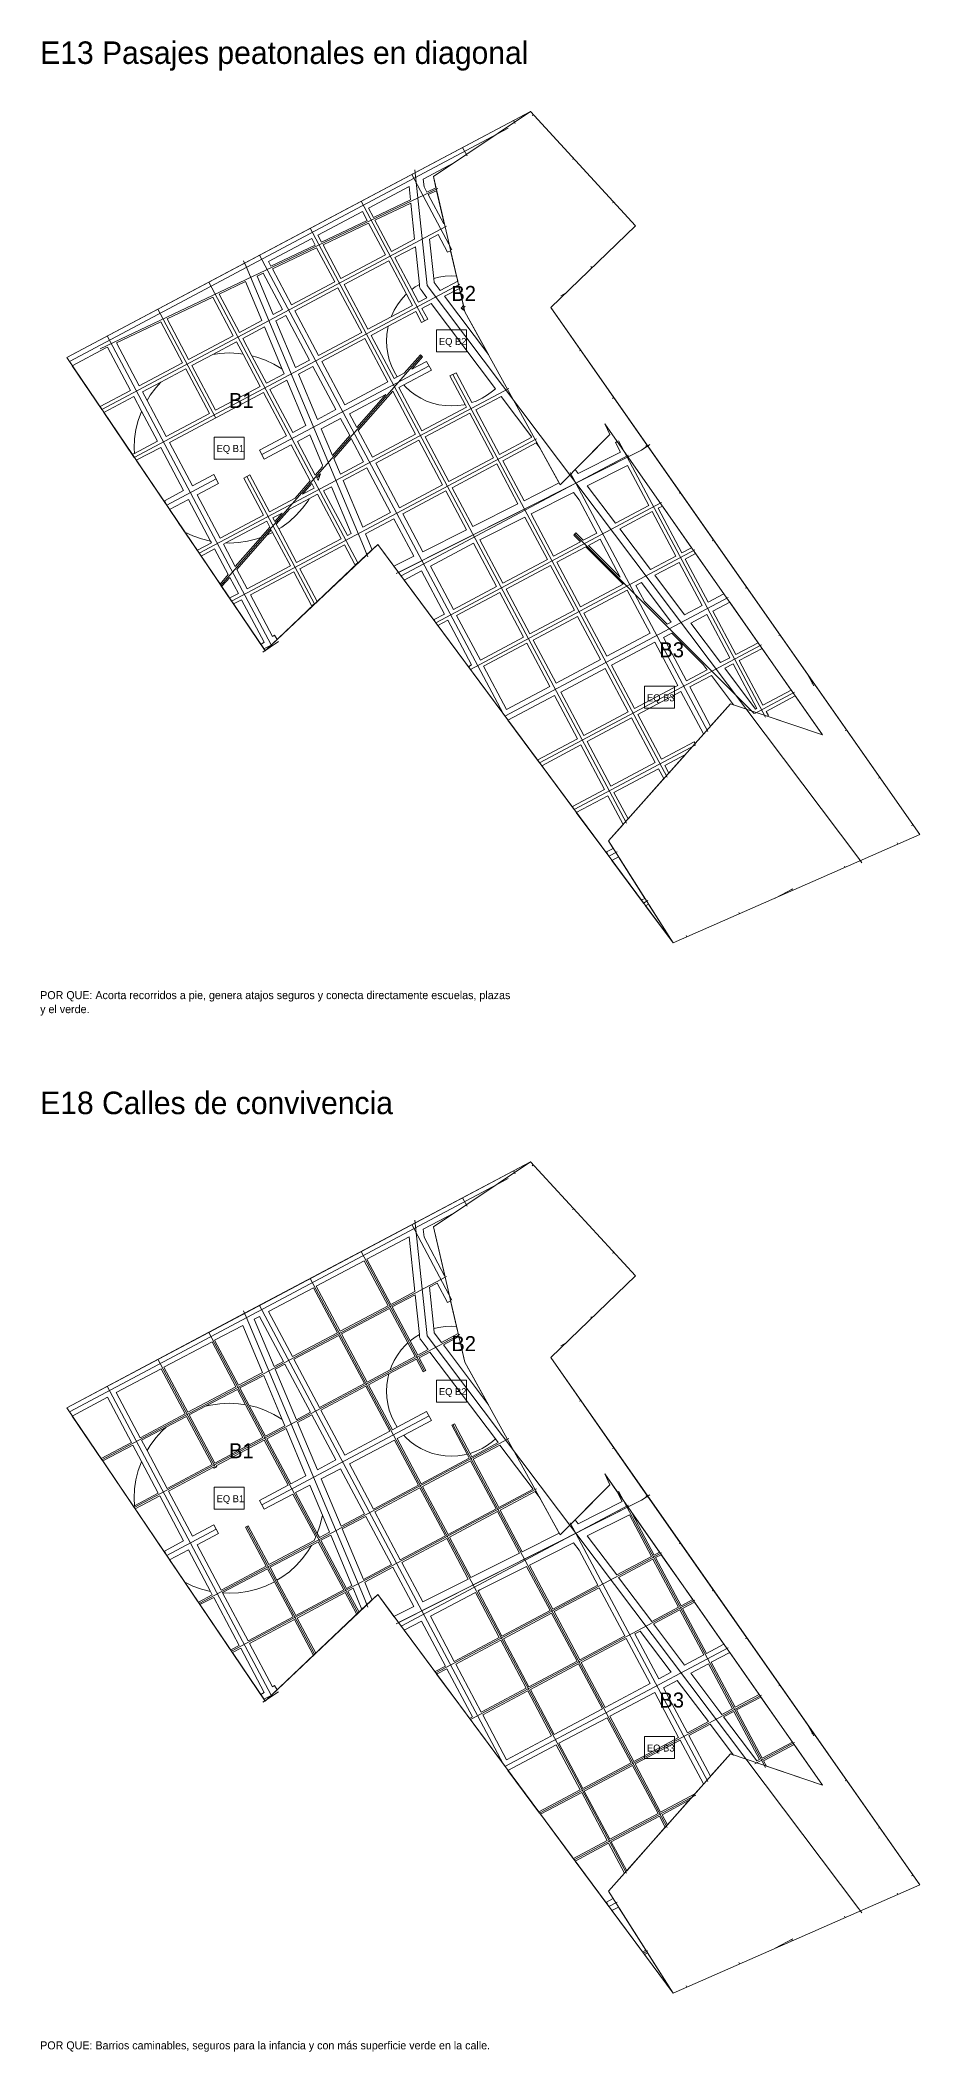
# Model space of a CAD drawing. Header units: metres. Extents: x 3873 to 16340, y -5213 to 3289.
# Drawn here: x 10580 to 12340, y -5185 to -1163 of the extents above; entities that cross this region are included whole.
import ezdxf

# ---------------------------------------------------------------- set-up
doc = ezdxf.new("R2010")
doc.units = ezdxf.units.M
for name, color, linetype, lineweight, plot in [('EQUIPAMIENTO', 5, 'Continuous', 0, False), ('LIMITE-INTERVENCION', 30, 'Continuous', 0, False), ('MANZANAS-PROPUESTAS', 33, 'Continuous', 0, False), ('SECTORES', 1, 'Continuous', 0, False), ('TEXTO', 7, 'Continuous', 0, False), ('VERDE-OBLIGATORIO', 3, 'Continuous', 0, False), ('VERDE-PROPUESTO', 82, 'Continuous', 0, False), ('VIA-BOULEVARD', 30, 'Continuous', 0, False), ('VIA-PEATONAL', 42, 'Continuous', 0, False), ('VIA-PRIMARIA', 1, 'Continuous', 0, False), ('VIA-SECUNDARIA', 8, 'Continuous', 0, False), ('VIA-TERCIARIA', 9, 'Continuous', 0, False)]:
    doc.layers.add(name, color=color, linetype=linetype, lineweight=lineweight, plot=plot)

msp = doc.modelspace()

# ---------------------------------------------------------------- linework, layer by layer
at = {"layer": 'EQUIPAMIENTO'}
for points in [[(11372.8, -1785.9), (11432.8, -1785.9), (11432.8, -1741.9), (11372.8, -1741.9), (11372.8, -1785.9)], [(10928, -2000), (10988, -2000), (10988, -1956), (10928, -1956), (10928, -2000)], [(11789.1, -2498.5), (11849.1, -2498.5), (11849.1, -2454.5), (11789.1, -2454.5), (11789.1, -2498.5)], [(11372.8, -3885.9), (11432.8, -3885.9), (11432.8, -3841.9), (11372.8, -3841.9), (11372.8, -3885.9)], [(10928, -4100), (10988, -4100), (10988, -4056), (10928, -4056), (10928, -4100)], [(11789.1, -4598.5), (11849.1, -4598.5), (11849.1, -4554.5), (11789.1, -4554.5), (11789.1, -4598.5)]]:
    msp.add_lwpolyline(points, close=True, dxfattribs=at)
at = {"layer": 'LIMITE-INTERVENCION'}
for points in [[(10633, -1797), (11561, -1305), (11771.2, -1533.6), (11601.5, -1696.8), (12340, -2751), (11846.2, -2967.6), (11255.3, -2170.6), (11030.2, -2383.5), (10633, -1797)], [(10633, -3897), (11561, -3405), (11771.2, -3633.6), (11601.5, -3796.8), (12340, -4851), (11846.2, -5067.6), (11255.3, -4270.6), (11030.2, -4483.5), (10633, -3897)]]:
    msp.add_lwpolyline(points, close=True, dxfattribs=at)
at = {"layer": 'MANZANAS-PROPUESTAS'}
for points in [[(11353.8, -1466.1), (11348.2, -1455.8), (11346.6, -1440.2), (11408.7, -1407.1), (11366.7, -1435.3), (11371.9, -1457.5), (11353.8, -1466.1)], [(11320.8, -1481.8), (11247.1, -1516.8), (11237.2, -1498.3), (11318, -1455.4), (11320.8, -1481.8)], [(11329.1, -1560.4), (11283.2, -1584.8), (11249.9, -1522.1), (11321.5, -1488.1), (11329.1, -1560.4)], [(11387.4, -1529.4), (11356.6, -1471.4), (11373.3, -1463.5), (11388.5, -1528.9), (11387.4, -1529.4)], [(11224.9, -1504.9), (11234.4, -1522.8), (11143.1, -1566.2), (11135.7, -1552.3), (11224.9, -1504.9)], [(11181.7, -1638.8), (11145.9, -1571.5), (11237.2, -1528.1), (11270.9, -1591.4), (11181.7, -1638.8)], [(11036.8, -1604.9), (11123.3, -1558.9), (11130.4, -1572.2), (11041.8, -1614.3), (11036.8, -1604.9)], [(11359.3, -1560.3), (11376.3, -1551.2), (11395.2, -1586.6), (11401.3, -1583.4), (11413.2, -1634.4), (11402.8, -1633.9), (11390.1, -1634.5), (11377.5, -1636.4), (11367.6, -1638.8), (11359.3, -1560.3)], [(11044.6, -1619.6), (11133.2, -1577.5), (11169.3, -1645.4), (11082.8, -1691.4), (11044.6, -1619.6)], [(11277.4, -1603.8), (11312.8, -1670.2), (11310.9, -1671.9), (11302.3, -1681.4), (11294.7, -1691.6), (11288.2, -1702.6), (11282.7, -1714.1), (11282.2, -1715.7), (11235.7, -1740.4), (11188.3, -1651.2), (11277.4, -1603.8)], [(11338.7, -1650.9), (11330.6, -1655.8), (11323.7, -1660.9), (11289.8, -1597.2), (11330.7, -1575.4), (11338.7, -1650.9)], [(10937.9, -1670.3), (10990.6, -1645.3), (11023.3, -1723), (10978.6, -1746.8), (10937.9, -1670.3)], [(11014.1, -1634.1), (11026.5, -1628.2), (11065.1, -1700.8), (11046.4, -1710.8), (11014.1, -1634.1)], [(10833.9, -1719.7), (10925.3, -1676.3), (10966.2, -1753.4), (10877.1, -1800.8), (10833.9, -1719.7)], [(11175.9, -1657.8), (11223.3, -1746.9), (11136.8, -1793), (11089.4, -1703.8), (11175.9, -1657.8)], [(10732.7, -1767.8), (10821.3, -1725.7), (10864.7, -1807.4), (10778.2, -1853.4), (10732.7, -1767.8)], [(11071.7, -1713.2), (11119.1, -1802.3), (11091.1, -1817.2), (11051.8, -1723.7), (11071.7, -1713.2)], [(10972.8, -1765.7), (10985.9, -1790.3), (10976.6, -1788.9), (10958, -1788), (10939.4, -1788.9), (10925.4, -1791), (10972.8, -1765.7)], [(11064.3, -1820.5), (11063.6, -1820), (11047.6, -1810.4), (11030.7, -1802.4), (11013.2, -1796.2), (11003.6, -1793.8), (10985.2, -1759.2), (11028.8, -1736), (11064.3, -1820.5)], [(11229.9, -1759.3), (11275.9, -1845.8), (11189.4, -1891.8), (11143.4, -1805.3), (11229.9, -1759.3)], [(11288.3, -1839.3), (11242.2, -1752.7), (11276.3, -1734.6), (11275.3, -1738.5), (11273.4, -1751.1), (11272.8, -1763.9), (11273.4, -1776.6), (11275.3, -1789.2), (11278.4, -1801.6), (11282.7, -1813.6), (11288.2, -1825.1), (11294.6, -1835.9), (11288.3, -1839.3)], [(10711.2, -1778), (10714.6, -1776.4), (10760.5, -1862.8), (10700.2, -1894.9), (10703.5, -1901), (10644.2, -1813.6), (10711.2, -1778)], [(10784.7, -1865.7), (10821.2, -1846.4), (10811.1, -1857.4), (10800, -1872.4), (10793.8, -1882.8), (10784.7, -1865.7)], [(11125.7, -1814.7), (11171.7, -1901.2), (11134.7, -1920.9), (11096.6, -1830.2), (11125.7, -1814.7)], [(10767.1, -1875.1), (10782.8, -1904.6), (10782.5, -1905.3), (10776.2, -1922.8), (10771.7, -1940.9), (10768.9, -1959.4), (10768, -1978), (10768.5, -1988.7), (10765, -1990.6), (10768.3, -1996.8), (10707.4, -1906.9), (10767.1, -1875.1)], [(11213.5, -1937.2), (11198.8, -1909.5), (11271.6, -1870.8), (11213.5, -1937.2)], [(11285.5, -1864), (11331.3, -1950), (11244.8, -1996), (11216.5, -1942.9), (11285.5, -1864)], [(11432.8, -1896), (11343.7, -1943.5), (11297.6, -1856.9), (11307.3, -1851.8), (11310.9, -1855.8), (11320.3, -1864.3), (11330.6, -1871.9), (11341.5, -1878.5), (11353.1, -1884), (11365.1, -1888.3), (11377.5, -1891.4), (11390.1, -1893.2), (11402.8, -1893.9), (11415.6, -1893.2), (11428.2, -1891.4), (11430.1, -1890.9), (11432.8, -1896)], [(11564, -1956.5), (11499.2, -1991), (11451.8, -1901.8), (11502.5, -1874.9), (11564, -1956.5)], [(11181.1, -1918.9), (11199.4, -1953.3), (11164.9, -1992.7), (11142.5, -1939.4), (11181.1, -1918.9)], [(11439.4, -1908.4), (11486.8, -1997.6), (11397.6, -2045), (11350.2, -1955.8), (11439.4, -1908.4)], [(11731.2, -1967.2), (11741.3, -1986.2), (11656.3, -2029), (11650.4, -2021.2), (11719.7, -1951.3), (11709.6, -1929.5), (11734.7, -1965.3), (11731.2, -1967.2)], [(11202.4, -1959), (11227.1, -2005.4), (11180.6, -2030.1), (11167.5, -1998.9), (11202.4, -1959)], [(11337.9, -1962.4), (11385.3, -2051.6), (11298.8, -2097.6), (11251.3, -2008.4), (11337.9, -1962.4)], [(11579.8, -1977.5), (11618.7, -2047.9), (11548.3, -2083.3), (11505.8, -2003.4), (11572.6, -1967.8), (11579.8, -1977.5)], [(11493.4, -2009.9), (11535.8, -2089.6), (11445.5, -2135), (11404.2, -2057.4), (11493.4, -2009.9)], [(11281.1, -2107), (11225.4, -2136.6), (11186.1, -2043.1), (11233.7, -2017.8), (11281.1, -2107)], [(11674.6, -2053.3), (11755.4, -2012.7), (11797.9, -2092.7), (11731.1, -2128.2), (11674.6, -2053.3)], [(11093, -2207), (11057.3, -2139.7), (11063.6, -2136), (11078.6, -2124.9), (11092.4, -2112.3), (11104.9, -2098.5), (11116, -2083.5), (11118.8, -2078.9), (11134.8, -2070.4), (11182.2, -2159.5), (11093, -2207)], [(11202.3, -2148.8), (11194.6, -2153), (11147.1, -2063.8), (11163, -2055.4), (11202.3, -2148.8)], [(11391.9, -2063.9), (11433, -2141.3), (11345.4, -2185.4), (11305.3, -2109.9), (11391.9, -2063.9)], [(11647.4, -2067), (11658.3, -2081.6), (11693.7, -2148.1), (11666.7, -2162.4), (11652.1, -2147.9), (11647.9, -2152.1), (11661.1, -2165.4), (11607.2, -2194.1), (11562.4, -2109.8), (11647.4, -2067)], [(10922.5, -2167.4), (10894.7, -2182.1), (10898, -2188.3), (10856.3, -2126.8), (10869.3, -2146), (10885.3, -2153.5), (10902.9, -2159.8), (10920.8, -2164.3), (10922.5, -2167.4)], [(11244, -2181.3), (11239, -2169.1), (11239, -2169), (11230.8, -2149.5), (11287.7, -2119.3), (11327.6, -2194.4), (11287.8, -2214.4), (11255.3, -2170.6), (11244, -2181.3)], [(11459.9, -2161.4), (11549.9, -2116.1), (11594.8, -2200.7), (11505.6, -2248.1), (11459.6, -2161.5), (11459.9, -2161.4)], [(11851.9, -2194.2), (11801.1, -2221.2), (11739.6, -2139.5), (11804.4, -2105), (11851.9, -2194.2)], [(11864.2, -2187.6), (11816.8, -2098.5), (11824.9, -2094.2), (11883.3, -2177.5), (11864.2, -2187.6)], [(10970.4, -2215), (10946.7, -2170.4), (10951.8, -2167.7), (10958, -2168), (10976.6, -2167.1), (10995.1, -2164.3), (11013.2, -2159.8), (11021.2, -2156.9), (10970.4, -2215)], [(10994.1, -2259.5), (10973.4, -2220.6), (11033.2, -2152.4), (11045.1, -2146.7), (11080.7, -2213.5), (10994.1, -2259.5)], [(11099.6, -2219.3), (11188.8, -2171.9), (11209.7, -2211.2), (11215.8, -2207.9), (11134.5, -2284.9), (11099.6, -2219.3)], [(11447.2, -2168.1), (11493.3, -2254.6), (11406.7, -2300.6), (11360.7, -2214.1), (11447.2, -2168.1)], [(11677, -2172.8), (11700.3, -2160.4), (11740.7, -2236.4), (11677, -2172.8)], [(10929.1, -2179.7), (10956.3, -2231.1), (10939.8, -2250), (10902, -2194.2), (10929.1, -2179.7)], [(11671.5, -2175.7), (11746.2, -2250.4), (11661.1, -2295.6), (11613.7, -2206.4), (11671.5, -2175.7)], [(11904.4, -2293.1), (11869.4, -2311.7), (11809.7, -2232.5), (11858.4, -2206.6), (11904.4, -2293.1)], [(11916.8, -2286.5), (11870.8, -2200), (11891.4, -2189), (11948, -2269.9), (11916.8, -2286.5)], [(10943.8, -2254.5), (10959.4, -2236.7), (10976.5, -2268.9), (10959.6, -2277.9), (10962.9, -2284.1), (10941.5, -2252.6), (10943.8, -2254.5)], [(11048.7, -2352.5), (11044.9, -2355.1), (11000.7, -2271.9), (11087.2, -2225.9), (11123, -2293.2), (11129.2, -2289.9), (11054.2, -2360.8), (11048.7, -2352.5)], [(11343.1, -2223.5), (11389.1, -2310), (11368.2, -2321.1), (11371.5, -2327.3), (11308.2, -2242), (11343.1, -2223.5)], [(11601.4, -2213), (11648.8, -2302.2), (11559.6, -2349.6), (11512.2, -2260.4), (11601.4, -2213)], [(11842.6, -2326), (11834.5, -2330.3), (11789, -2284.8), (11771.9, -2252.6), (11782.9, -2246.8), (11842.6, -2326)], [(10983, -2281.3), (11028.2, -2366.2), (11021.5, -2370.7), (10966.8, -2289.9), (10983, -2281.3)], [(11413.3, -2313), (11499.8, -2267), (11547.2, -2356.2), (11460.7, -2402.2), (11413.3, -2313)], [(11754.2, -2262), (11800.3, -2348.5), (11713.7, -2394.5), (11667.7, -2308), (11754.2, -2262)], [(11972.2, -2390.7), (11926.2, -2304.2), (11959.6, -2286.4), (12016.3, -2367.3), (11972.2, -2390.7)], [(11395.6, -2322.4), (11443.1, -2411.6), (11437.5, -2414.6), (11440.7, -2420.7), (11375.7, -2333), (11395.6, -2322.4)], [(11655.4, -2314.6), (11701.4, -2401.1), (11612.2, -2448.5), (11566.2, -2362), (11655.4, -2314.6)], [(11959.8, -2397.3), (11941.3, -2407.1), (11881.6, -2327.9), (11913.8, -2310.8), (11959.8, -2397.3)], [(11467.3, -2414.5), (11553.8, -2368.5), (11599.8, -2455.1), (11513.3, -2501.1), (11467.3, -2414.5)], [(11769.1, -2498.7), (11723.1, -2412.2), (11809.6, -2366.2), (11855.7, -2452.7), (11769.1, -2498.7)], [(11906.5, -2410.7), (11914.5, -2421.4), (11873.3, -2443.3), (11827.3, -2356.8), (11843.8, -2348), (11906.5, -2410.7)], [(11949.9, -2418.4), (11966.4, -2409.7), (12013.8, -2498.8), (12011.4, -2500.1), (11949.9, -2418.4)], [(12026.2, -2492.3), (11978.8, -2403.1), (12024.4, -2378.8), (12082.7, -2462.2), (12026.2, -2492.3)], [(11710.8, -2418.7), (11756.8, -2505.3), (11667.6, -2552.7), (11621.6, -2466.2), (11710.8, -2418.7)], [(11879.9, -2455.7), (11923.1, -2432.7), (11967.4, -2491.6), (11961, -2489.4), (11921.5, -2533.9), (11879.9, -2455.7)], [(11609.2, -2472.7), (11655.2, -2559.3), (11576, -2601.4), (11579.3, -2607.6), (11516, -2522.3), (11609.2, -2472.7)], [(11888.7, -2565.4), (11823.1, -2600.2), (11775.7, -2511.1), (11862.2, -2465), (11907.1, -2549.3), (11908.3, -2548.7), (11890.5, -2568.7), (11888.7, -2565.4)], [(12037.1, -2512.8), (12032.8, -2504.6), (12090.8, -2473.7), (12145.3, -2551.5), (12034.6, -2514.2), (12037.1, -2512.8)], [(11763.3, -2517.6), (11810.8, -2606.8), (11721.6, -2654.2), (11674.2, -2565), (11763.3, -2517.6)], [(11661.8, -2571.6), (11709.2, -2660.8), (11645.2, -2694.8), (11648.5, -2701), (11583.5, -2613.3), (11661.8, -2571.6)], [(11829.7, -2612.6), (11871, -2590.6), (11837.8, -2627.9), (11829.7, -2612.6)], [(11728.1, -2666.6), (11817.3, -2619.2), (11827.9, -2639.1), (11756.3, -2719.6), (11728.1, -2666.6)], [(11713.1, -2785.6), (11717.8, -2794.4), (11652.7, -2706.7), (11715.8, -2673.2), (11746.4, -2730.7), (11717, -2763.8), (11726.3, -2778.5), (11713.1, -2785.6)], [(11783.8, -2881.6), (11787.1, -2887.8), (11723.8, -2802.5), (11737.1, -2795.5), (11789.7, -2878.5), (11783.8, -2881.6)], [(11791.3, -2893.5), (11797.2, -2890.3), (11846.2, -2967.6), (11791.3, -2893.5)], [(11389.3, -3633), (11348.2, -3555.8), (11346.6, -3540.2), (11408.7, -3507.1), (11366.7, -3535.3), (11389.5, -3632.9), (11389.3, -3633)], [(11281.6, -3690.3), (11233.7, -3600.2), (11318, -3555.4), (11329.6, -3664.7), (11281.6, -3690.3)], [(11132.1, -3654.2), (11228.4, -3603), (11276.3, -3693.1), (11180, -3744.2), (11132.1, -3654.2)], [(11036.8, -3704.9), (11126.8, -3657), (11174.7, -3747.1), (11084.7, -3794.9), (11036.8, -3704.9)], [(11358.8, -3656), (11374.4, -3647.7), (11395.2, -3686.6), (11401.3, -3683.4), (11413.2, -3734.4), (11402.8, -3733.9), (11390.1, -3734.5), (11377.5, -3736.4), (11367.6, -3738.8), (11358.8, -3656)], [(11182.8, -3749.5), (11279.1, -3698.4), (11315.8, -3767.5), (11310.9, -3771.9), (11302.3, -3781.4), (11294.7, -3791.6), (11288.2, -3802.6), (11282.7, -3814.1), (11280.1, -3821.3), (11234, -3845.8), (11182.8, -3749.5)], [(11284.4, -3695.6), (11330.3, -3671.2), (11338.7, -3750.9), (11330.6, -3755.8), (11320.4, -3763.3), (11284.4, -3695.6)], [(10929.1, -3762.2), (10985.2, -3732.3), (11024.9, -3826.7), (10977, -3852.2), (10929.1, -3762.2)], [(11008.2, -3720.1), (11019.1, -3714.3), (11067, -3804.3), (11047.9, -3814.5), (11008.2, -3720.1)], [(10827.5, -3816.1), (10923.8, -3765), (10971.7, -3855), (10875.4, -3906.2), (10827.5, -3816.1)], [(11087.5, -3800.2), (11177.5, -3752.4), (11228.7, -3848.6), (11138.7, -3896.5), (11087.5, -3800.2)], [(10732.2, -3866.9), (10822.2, -3819), (10870.1, -3909), (10780.1, -3956.9), (10732.2, -3866.9)], [(11050.3, -3820), (11069.8, -3809.6), (11121, -3905.9), (11092.7, -3920.9), (11050.3, -3820)], [(10974.5, -3860.3), (10990.8, -3891), (10976.6, -3888.9), (10958, -3888), (10939.4, -3888.9), (10921, -3891.6), (10910.9, -3894.2), (10974.5, -3860.3)], [(10979.8, -3857.5), (11027.2, -3832.3), (11064.3, -3920.5), (11063.6, -3920), (11047.6, -3910.4), (11030.7, -3902.4), (11013.2, -3896.2), (10998.3, -3892.4), (10979.8, -3857.5)], [(11231.5, -3853.9), (11279.4, -3944), (11189.4, -3991.8), (11141.5, -3901.8), (11231.5, -3853.9)], [(11284.7, -3941.1), (11236.8, -3851.1), (11277.6, -3829.4), (11275.3, -3838.5), (11273.4, -3851.1), (11272.8, -3863.9), (11273.4, -3876.6), (11275.3, -3889.2), (11278.4, -3901.6), (11282.7, -3913.6), (11288.2, -3925.1), (11294.6, -3935.9), (11284.7, -3941.1)], [(10714.5, -3876.2), (10762.4, -3966.3), (10702.1, -3998.4), (10703.5, -4001), (10644.2, -3913.6), (10714.5, -3876.2)], [(10782.9, -3962.2), (10832, -3936.1), (10823.7, -3943.6), (10811.1, -3957.4), (10800, -3972.4), (10793.8, -3982.8), (10782.9, -3962.2)], [(11095, -3926.5), (11123.8, -3911.2), (11171.7, -4001.2), (11134.7, -4020.9), (11095, -3926.5)], [(10765.2, -3971.6), (10782.8, -4004.6), (10782.5, -4005.3), (10776.2, -4022.8), (10771.7, -4040.9), (10768.9, -4059.4), (10768, -4078), (10768.8, -4093.2), (10766.9, -4094.2), (10768.3, -4096.8), (10705.2, -4003.5), (10765.2, -3971.6)], [(11288.8, -3961.6), (11336.7, -4051.7), (11246.6, -4099.6), (11198.8, -4009.5), (11288.8, -3961.6)], [(11438.2, -3997.7), (11342, -4048.9), (11294.1, -3958.8), (11307.3, -3951.8), (11310.9, -3955.8), (11320.3, -3964.3), (11330.6, -3971.9), (11341.5, -3978.5), (11353.1, -3984), (11365.1, -3988.3), (11377.5, -3991.4), (11390.1, -3993.2), (11402.8, -3993.9), (11415.6, -3993.2), (11428.2, -3991.4), (11434.1, -3989.9), (11438.2, -3997.7)], [(11496.4, -3966.8), (11443.5, -3994.9), (11440.1, -3988.4), (11440.5, -3988.3), (11452.6, -3984), (11464.1, -3978.5), (11475, -3971.9), (11485.3, -3964.3), (11490.8, -3959.4), (11496.4, -3966.8)], [(11500, -3971.6), (11566.5, -4059.7), (11497.5, -4096.4), (11446.4, -4000.2), (11500, -3971.6)], [(11181.1, -4018.9), (11229, -4109), (11182.2, -4133.8), (11142.5, -4039.4), (11181.1, -4018.9)], [(11441.1, -4003), (11492.2, -4099.2), (11396, -4150.4), (11344.8, -4054.2), (11441.1, -4003)], [(11390.7, -4153.2), (11300.6, -4201.1), (11249.5, -4104.9), (11339.5, -4057), (11390.7, -4153.2)], [(11744.8, -4084.4), (11656.3, -4129), (11650.4, -4121.2), (11719.7, -4051.3), (11709.6, -4029.5), (11734.8, -4065.5), (11744.8, -4084.4)], [(11570.1, -4064.6), (11579.8, -4077.5), (11618.7, -4147.9), (11544.7, -4185.1), (11500.3, -4101.7), (11570.1, -4064.6)], [(11159.1, -4146.1), (11138.9, -4156.8), (11134.4, -4148.3), (11139.8, -4133.1), (11144.4, -4115), (11144.8, -4112), (11159.1, -4146.1)], [(11283, -4210.5), (11226.9, -4240.3), (11184.5, -4139.4), (11231.8, -4114.2), (11283, -4210.5)], [(11495, -4104.5), (11539.3, -4187.8), (11441.9, -4236.8), (11398.8, -4155.7), (11495, -4104.5)], [(11758.9, -4110.9), (11803.3, -4194.3), (11733.5, -4231.4), (11674.6, -4153.3), (11758.9, -4110.9)], [(11808.6, -4191.5), (11764.3, -4108.2), (11764.6, -4108.1), (11819.1, -4185.9), (11808.6, -4191.5)], [(11091.4, -4312.4), (11053.8, -4241.8), (11063.6, -4236), (11078.6, -4224.9), (11092.4, -4212.3), (11104.9, -4198.5), (11116, -4183.5), (11122.8, -4172.2), (11136.4, -4165), (11187.6, -4261.2), (11091.4, -4312.4)], [(11203.9, -4252.5), (11192.9, -4258.4), (11141.7, -4162.1), (11161.5, -4151.6), (11203.9, -4252.5)], [(11436.6, -4239.5), (11345.4, -4285.4), (11303.4, -4206.4), (11393.5, -4158.5), (11436.6, -4239.5)], [(11647.4, -4167), (11658.3, -4181.6), (11695.6, -4251.6), (11605.5, -4299.5), (11558.8, -4211.6), (11647.4, -4167)], [(11244, -4281.3), (11239, -4269.1), (11239, -4269), (11229.3, -4245.8), (11285.8, -4215.8), (11327.6, -4294.4), (11287.8, -4314.4), (11255.3, -4270.6), (11244, -4281.3)], [(11459.9, -4261.4), (11553.4, -4214.3), (11600.2, -4302.3), (11504, -4353.5), (11456.1, -4263.4), (11459.9, -4261.4)], [(11857.3, -4295.9), (11803.6, -4324.4), (11737.1, -4236.3), (11806.1, -4199.6), (11857.3, -4295.9)], [(11862.6, -4293), (11811.4, -4196.8), (11822.6, -4190.9), (11885.6, -4280.8), (11862.6, -4293)], [(10924.4, -4270.9), (10896.6, -4285.7), (10898, -4288.3), (10856.3, -4226.8), (10869.3, -4246), (10885.3, -4253.5), (10902.9, -4259.8), (10920.8, -4264.3), (10924.4, -4270.9)], [(10996, -4363.1), (10945.1, -4267.3), (10958, -4268), (10976.6, -4267.1), (10995.1, -4264.3), (11013.2, -4259.8), (11030.7, -4253.5), (11047.6, -4245.5), (11048.7, -4244.9), (11086.1, -4315.2), (10996, -4363.1)], [(11195.7, -4263.7), (11206.2, -4258.1), (11215, -4279), (11223.8, -4300.4), (11218.1, -4305.8), (11195.7, -4263.7)], [(11698.4, -4256.9), (11749.6, -4353.1), (11659.5, -4401), (11608.3, -4304.8), (11698.4, -4256.9)], [(10927.2, -4276.2), (10978.4, -4372.5), (10961.5, -4381.4), (10962.9, -4384.1), (10899.7, -4290.8), (10927.2, -4276.2)], [(11094.2, -4317.7), (11190.4, -4266.5), (11213.2, -4309.3), (11215.8, -4307.9), (11131.4, -4387.7), (11094.2, -4317.7)], [(11450.8, -4266.2), (11498.7, -4356.3), (11408.6, -4404.2), (11360.7, -4314.1), (11450.8, -4266.2)], [(11908, -4391.2), (11869.4, -4411.7), (11807.2, -4329.3), (11860.1, -4301.2), (11908, -4391.2)], [(11913.3, -4388.4), (11865.4, -4298.3), (11889.1, -4285.7), (11948, -4369.9), (11913.3, -4388.4)], [(11048.7, -4452.5), (11044.9, -4455.1), (10998.8, -4368.4), (11088.9, -4320.5), (11126.5, -4391.3), (11129.2, -4389.9), (11054.2, -4460.8), (11048.7, -4452.5)], [(11343.1, -4323.5), (11390.9, -4413.6), (11370.1, -4424.7), (11371.5, -4427.3), (11308.2, -4342), (11343.1, -4323.5)], [(11506.8, -4358.8), (11603, -4307.6), (11654.2, -4403.8), (11558, -4455), (11506.8, -4358.8)], [(11780.4, -4343.5), (11842.6, -4426), (11817.9, -4439.1), (11770, -4349), (11780.4, -4343.5)], [(10981.2, -4377.8), (11028.2, -4466.2), (11021.5, -4470.7), (10964.6, -4386.6), (10981.2, -4377.8)], [(11552.7, -4457.8), (11462.6, -4505.7), (11411.4, -4409.5), (11501.5, -4361.6), (11552.7, -4457.8)], [(11752.4, -4358.4), (11800.3, -4448.5), (11710.2, -4496.4), (11662.3, -4406.3), (11752.4, -4358.4)], [(11393.8, -4418.9), (11444.9, -4515.1), (11439.3, -4518.1), (11440.7, -4520.7), (11373.3, -4429.8), (11393.8, -4418.9)], [(11560.8, -4460.3), (11657, -4409.1), (11704.9, -4499.2), (11608.7, -4550.4), (11560.8, -4460.3)], [(11965.3, -4498.9), (11943.8, -4510.4), (11881.6, -4427.9), (11917.4, -4408.9), (11965.3, -4498.9)], [(11970.5, -4496.1), (11922.7, -4406.1), (11959.6, -4386.4), (12018.6, -4470.6), (11970.5, -4496.1)], [(11603.4, -4553.2), (11513.3, -4601.1), (11465.4, -4511), (11555.5, -4463.1), (11603.4, -4553.2)], [(11875.2, -4546.8), (11827.3, -4456.8), (11854.8, -4442.2), (11917, -4524.6), (11875.2, -4546.8)], [(11767.5, -4604.1), (11719.6, -4514), (11809.6, -4466.2), (11857.5, -4556.2), (11767.5, -4604.1)], [(11968.1, -4504.2), (12019.2, -4600.5), (12013.9, -4603.3), (11947.4, -4515.2), (11968.1, -4504.2)], [(12024.5, -4597.7), (11973.4, -4501.4), (12022, -4475.5), (12085, -4565.5), (12024.5, -4597.7)], [(11665.9, -4658.1), (11618, -4568), (11714.3, -4516.9), (11762.2, -4606.9), (11665.9, -4658.1)], [(11878, -4552.1), (11920.6, -4529.5), (11967.4, -4591.6), (11961, -4589.4), (11921.5, -4633.9), (11878, -4552.1)], [(11612.7, -4570.8), (11660.6, -4660.9), (11577.9, -4704.9), (11579.3, -4707.6), (11516, -4622.3), (11612.7, -4570.8)], [(11821.5, -4705.6), (11770.3, -4609.4), (11860.3, -4561.5), (11907.1, -4649.3), (11908.3, -4648.7), (11890.1, -4669.2), (11821.5, -4705.6)], [(12027.4, -4603), (12088.5, -4570.4), (12145.3, -4651.5), (12033, -4613.7), (12027.4, -4603)], [(11668.7, -4663.4), (11765, -4612.2), (11816.2, -4708.5), (11719.9, -4759.6), (11668.7, -4663.4)], [(11663.5, -4666.2), (11714.6, -4762.4), (11647.1, -4798.3), (11648.5, -4801), (11581.1, -4710), (11663.5, -4666.2)], [(11824.3, -4710.9), (11878.6, -4682), (11835, -4731.1), (11824.3, -4710.9)], [(11722.7, -4764.9), (11819, -4713.8), (11830.7, -4735.9), (11753.5, -4822.8), (11722.7, -4764.9)], [(11713.1, -4885.6), (11717.8, -4894.4), (11650.3, -4803.4), (11717.4, -4767.7), (11749.2, -4827.5), (11717, -4863.8), (11726.3, -4878.5), (11713.1, -4885.6)], [(11785.6, -4985.2), (11787.1, -4987.8), (11723.8, -4902.5), (11737.1, -4895.5), (11791.9, -4981.9), (11785.6, -4985.2)], [(11788.9, -4990.3), (11795.1, -4987), (11846.2, -5067.6), (11788.9, -4990.3)]]:
    msp.add_lwpolyline(points, close=True, dxfattribs=at)
at = {"layer": 'SECTORES'}
for points in [[(10989.1, -1608.2), (11561, -1305), (11771.2, -1533.6), (11601.5, -1696.8), (11795.5, -1973.7), (11783, -1982), (11296.9, -2226.6), (11255.3, -2170.6), (11233.9, -2190.8), (11227, -2174), (10992, -1615), (10989.1, -1608.2)], [(11030.2, -2383.5), (11030, -2383.1), (10633, -1797), (10989.1, -1608.2), (10992, -1615), (11227, -2174), (11233.9, -2190.8), (11032.1, -2381.7), (11030.2, -2383.5)], [(11795.5, -1973.7), (12340, -2751), (11846.2, -2967.6), (11296.9, -2226.6), (11783, -1982), (11795.5, -1973.7)], [(10989.1, -3708.2), (11561, -3405), (11771.2, -3633.6), (11601.5, -3796.8), (11795.5, -4073.7), (11783, -4082), (11296.9, -4326.6), (11255.3, -4270.6), (11233.9, -4290.8), (11227, -4274), (10992, -3715), (10989.1, -3708.2)], [(11030.2, -4483.5), (11030, -4483.1), (10633, -3897), (10989.1, -3708.2), (10992, -3715), (11227, -4274), (11233.9, -4290.8), (11032.1, -4481.7), (11030.2, -4483.5)], [(11795.5, -4073.7), (12340, -4851), (11846.2, -5067.6), (11296.9, -4326.6), (11783, -4082), (11795.5, -4073.7)]]:
    msp.add_lwpolyline(points, close=True, dxfattribs=at)
at = {"layer": 'VERDE-OBLIGATORIO'}
for points in [[(12145.3, -2551.5), (11709.6, -1929.5), (11719.7, -1951.3), (11620.6, -2051.3), (11429.8, -1705.7), (11366.7, -1435.3), (11561, -1305), (11771.2, -1533.6), (11601.5, -1696.8), (12340, -2751), (11846.2, -2967.6), (11717, -2763.8), (11961, -2489.4), (12145.3, -2551.5)], [(12145.3, -4651.5), (11709.6, -4029.5), (11719.7, -4051.3), (11620.6, -4151.3), (11429.8, -3805.7), (11366.7, -3535.3), (11561, -3405), (11771.2, -3633.6), (11601.5, -3796.8), (12340, -4851), (11846.2, -5067.6), (11717, -4863.8), (11961, -4589.4), (12145.3, -4651.5)]]:
    msp.add_lwpolyline(points, close=True, dxfattribs=at)
at = {"layer": 'VERDE-PROPUESTO'}
for points in [[(11390.1, -1634.5), (11402.8, -1633.9), (11413.2, -1634.4), (11401.3, -1583.4), (11401.3, -1583.4), (11415.6, -1644.7), (11380.6, -1663.3), (11368.5, -1647.3), (11367.6, -1638.8), (11377.5, -1636.4), (11390.1, -1634.5)], [(11475, -1871.9), (11464.1, -1878.5), (11452.6, -1884), (11443.9, -1887.1), (11412.2, -1827.4), (11399.8, -1834), (11430.1, -1890.9), (11428.2, -1891.4), (11415.6, -1893.2), (11402.8, -1893.9), (11390.1, -1893.2), (11377.5, -1891.4), (11365.1, -1888.3), (11353.1, -1884), (11341.5, -1878.5), (11330.6, -1871.9), (11320.3, -1864.3), (11310.9, -1855.8), (11307.3, -1851.8), (11362.7, -1822.3), (11353.3, -1804.7), (11323.6, -1820.5), (11345.2, -1795.8), (11340.7, -1791.8), (11308.6, -1828.4), (11294.6, -1835.9), (11288.2, -1825.1), (11282.7, -1813.6), (11278.4, -1801.6), (11275.3, -1789.2), (11273.4, -1776.6), (11272.8, -1763.9), (11273.4, -1751.1), (11275.3, -1738.5), (11276.3, -1734.6), (11331.4, -1705.3), (11343, -1727.1), (11355.4, -1720.5), (11343.8, -1698.7), (11362.3, -1688.9), (11490.8, -1859.4), (11485.3, -1864.3), (11475, -1871.9)], [(11288.2, -1702.6), (11294.7, -1691.6), (11302.3, -1681.4), (11310.9, -1671.9), (11312.8, -1670.2), (11324.9, -1693), (11282.2, -1715.7), (11282.7, -1714.1), (11288.2, -1702.6)], [(11338.7, -1650.9), (11339.1, -1654.6), (11339.3, -1655.9), (11339.6, -1657.2), (11340, -1658.5), (11340.6, -1659.7), (11341.3, -1660.9), (11342, -1662), (11353.8, -1677.6), (11337.2, -1686.4), (11323.7, -1660.9), (11330.6, -1655.8), (11338.7, -1650.9)], [(11389.1, -1674.6), (11418.9, -1658.8), (11426.9, -1693.3), (11422.3, -1698.6), (11426.8, -1702.5), (11428.6, -1700.5), (11429.8, -1705.7), (11477.1, -1791.3), (11389.1, -1674.6)], [(10958, -1788), (10976.6, -1788.9), (10985.9, -1790.3), (11020.2, -1854.9), (10931.1, -1902.3), (10883.6, -1813.2), (10925.4, -1791), (10939.4, -1788.9), (10958, -1788)], [(11030.7, -1802.4), (11047.6, -1810.4), (11063.6, -1820), (11064.3, -1820.5), (11068.1, -1829.5), (11032.6, -1848.4), (11003.6, -1793.8), (11013.2, -1796.2), (11030.7, -1802.4)], [(10811.1, -1857.4), (10821.2, -1846.4), (10871.3, -1819.7), (10918.7, -1908.9), (10832.2, -1954.9), (10793.8, -1882.8), (10800, -1872.4), (10811.1, -1857.4)], [(11111.7, -1933.2), (11085.2, -1947.2), (11039.2, -1860.7), (11073.5, -1842.4), (11111.7, -1933.2)], [(10884.7, -2053.8), (10838.7, -1967.3), (11026.8, -1867.3), (11072.8, -1953.8), (11019, -1982.4), (11028.4, -2000.1), (11082.2, -1971.5), (11120.5, -2043.5), (11090, -2078.3), (11039, -2105.4), (10999.7, -2031.4), (10987.3, -2038), (11026.7, -2112), (10940.1, -2158), (10894.1, -2071.5), (10937, -2048.7), (10927.6, -2031), (10884.7, -2053.8)], [(10768.9, -1959.4), (10771.7, -1940.9), (10776.2, -1922.8), (10782.5, -1905.3), (10782.8, -1904.6), (10814.5, -1964.3), (10768.5, -1988.7), (10768, -1978), (10768.9, -1959.4)], [(11144, -2016.6), (11130.3, -2032.2), (11094.6, -1964.9), (11119.4, -1951.7), (11144.8, -2012), (11144.4, -2015), (11144, -2016.6)], [(10772.3, -2002.6), (10821.1, -1976.7), (10867.1, -2063.2), (10828.5, -2083.7), (10833.2, -2092.6), (10830.9, -2089.1), (10772.3, -2002.6)], [(11123.5, -2049.1), (11128.2, -2058), (11104.9, -2070.4), (11123.5, -2049.1)], [(11136.2, -2043.2), (11133.4, -2037.9), (11140.8, -2029.4), (11139.8, -2033.1), (11136.2, -2043.2)], [(10885.3, -2153.5), (10869.3, -2146), (10838.8, -2100.9), (10876.5, -2080.9), (10920.8, -2164.3), (10902.9, -2159.8), (10885.3, -2153.5)], [(11104.9, -2098.5), (11092.4, -2112.3), (11078.6, -2124.9), (11063.6, -2136), (11057.3, -2139.7), (11052.3, -2130.4), (11078.9, -2100.1), (11118.8, -2078.9), (11116, -2083.5), (11104.9, -2098.5)], [(10995.1, -2164.3), (10976.6, -2167.1), (10958, -2168), (10951.8, -2167.7), (11033.2, -2124.4), (11039.5, -2136.1), (11021.2, -2156.9), (11013.2, -2159.8), (10995.1, -2164.3)], [(11049.3, -2124.8), (11045.6, -2117.8), (11064, -2108), (11049.3, -2124.8)], [(11042.5, -2141.7), (11045.1, -2146.7), (11033.2, -2152.4), (11042.5, -2141.7)], [(11390.1, -3734.5), (11402.8, -3733.9), (11413.2, -3734.4), (11416.5, -3748.7), (11383, -3766.6), (11368.5, -3747.3), (11367.6, -3738.8), (11377.5, -3736.4), (11390.1, -3734.5)], [(11288.2, -3802.6), (11294.7, -3791.6), (11302.3, -3781.4), (11310.9, -3771.9), (11315.8, -3767.5), (11330.3, -3794.6), (11280.1, -3821.3), (11282.7, -3814.1), (11288.2, -3802.6)], [(11338.7, -3750.9), (11339.1, -3754.6), (11339.3, -3755.9), (11339.6, -3757.2), (11340, -3758.5), (11340.6, -3759.7), (11341.3, -3760.9), (11342, -3762), (11356.2, -3780.8), (11335.6, -3791.8), (11320.4, -3763.3), (11330.6, -3755.8), (11338.7, -3750.9)], [(11386.7, -3771.4), (11417.9, -3754.8), (11429.8, -3805.7), (11477.1, -3891.3), (11386.7, -3771.4)], [(11475, -3971.9), (11464.1, -3978.5), (11452.6, -3984), (11440.5, -3988.3), (11440.1, -3988.4), (11408.7, -3929.3), (11403.4, -3932.1), (11434.1, -3989.9), (11428.2, -3991.4), (11415.6, -3993.2), (11402.8, -3993.9), (11390.1, -3993.2), (11377.5, -3991.4), (11365.1, -3988.3), (11353.1, -3984), (11341.5, -3978.5), (11330.6, -3971.9), (11320.3, -3964.3), (11310.9, -3955.8), (11307.3, -3951.8), (11362.7, -3922.3), (11353.3, -3904.7), (11294.6, -3935.9), (11288.2, -3925.1), (11282.7, -3913.6), (11278.4, -3901.6), (11275.3, -3889.2), (11273.4, -3876.6), (11272.8, -3863.9), (11273.4, -3851.1), (11275.3, -3838.5), (11277.6, -3829.4), (11333.1, -3799.9), (11346.5, -3825.2), (11351.8, -3822.4), (11338.4, -3797.1), (11359.8, -3785.7), (11490.8, -3959.4), (11485.3, -3964.3), (11475, -3971.9)], [(10939.4, -3888.9), (10958, -3888), (10976.6, -3888.9), (10990.8, -3891), (11025.6, -3956.6), (10929.4, -4007.7), (10878.2, -3911.5), (10910.9, -3894.2), (10921, -3891.6), (10939.4, -3888.9)], [(11030.7, -3902.4), (11047.6, -3910.4), (11063.6, -3920), (11064.3, -3920.5), (11069.6, -3933.2), (11030.9, -3953.8), (10998.3, -3892.4), (11013.2, -3896.2), (11030.7, -3902.4)], [(10811.1, -3957.4), (10823.7, -3943.6), (10832, -3936.1), (10872.9, -3914.3), (10924.1, -4010.6), (10834, -4058.5), (10793.8, -3982.8), (10800, -3972.4), (10811.1, -3957.4)], [(11111.7, -4033.2), (11081.6, -4049.1), (11033.8, -3959.1), (11072, -3938.7), (11111.7, -4033.2)], [(11037.4, -4210.8), (10996.2, -4133.3), (10990.9, -4136.1), (11032.1, -4213.6), (10942, -4261.5), (10894.1, -4171.5), (10937, -4148.7), (10927.6, -4131), (10884.7, -4153.8), (10836.9, -4063.8), (10926.9, -4015.9), (10928.2, -4018.2), (10933.5, -4015.4), (10932.2, -4013), (11028.5, -3961.9), (11076.3, -4051.9), (11019, -4082.4), (11028.4, -4100.1), (11085.7, -4069.6), (11131.3, -4155.4), (11127.9, -4162.7), (11037.4, -4210.8)], [(10768.9, -4059.4), (10771.7, -4040.9), (10776.2, -4022.8), (10782.5, -4005.3), (10782.8, -4004.6), (10816.4, -4067.8), (10768.8, -4093.2), (10768, -4078), (10768.9, -4059.4)], [(11139.8, -4133.1), (11134.4, -4148.3), (11091, -4066.8), (11119.4, -4051.7), (11144.8, -4112), (11144.4, -4115), (11139.8, -4133.1)], [(10770, -4099.3), (10819.2, -4073.1), (10867.1, -4163.2), (10828.5, -4183.7), (10833.2, -4192.6), (10830.9, -4189.1), (10770, -4099.3)], [(10885.3, -4253.5), (10869.3, -4246), (10838.8, -4200.9), (10876.5, -4180.9), (10920.8, -4264.3), (10902.9, -4259.8), (10885.3, -4253.5)], [(11104.9, -4198.5), (11092.4, -4212.3), (11078.6, -4224.9), (11063.6, -4236), (11053.8, -4241.8), (11040.2, -4216.1), (11122.8, -4172.2), (11116, -4183.5), (11104.9, -4198.5)], [(11030.7, -4253.5), (11013.2, -4259.8), (10995.1, -4264.3), (10976.6, -4267.1), (10958, -4268), (10945.1, -4267.3), (10944.8, -4266.8), (11034.9, -4218.9), (11048.7, -4244.9), (11047.6, -4245.5), (11030.7, -4253.5)]]:
    msp.add_lwpolyline(points, close=True, dxfattribs=at)
at = {"layer": 'VIA-BOULEVARD'}
for points in [[(10987.1, -1603.6), (10992, -1615), (11227, -2174), (11235.9, -2195.8)], [(10987.1, -3703.6), (10992, -3715), (11227, -4274), (11235.9, -4295.8)]]:
    msp.add_lwpolyline(points, dxfattribs=at)
at = {"layer": 'VIA-PEATONAL'}
for points in [[(10700, -1780), (11375.4, -1459.2)], [(11424.5, -1700.5), (11430.2, -1694.1)], [(10941.5, -2252.6), (11342.9, -1793.8)], [(11650, -2150), (12008.6, -2508.6)], [(11530.2, -3429.3), (11526.9, -3423.1)], [(11434.1, -3493.7), (11425.3, -3477)], [(11644.8, -3500.5), (11647.5, -3499.1)], [(11349.2, -3823.8), (11222, -3584.7)], [(11725.2, -3588), (11727.9, -3586.6)], [(10703.5, -4001), (11392.9, -3634.4)], [(11752.9, -4828), (11120.4, -3638.6)], [(11683.6, -3717.9), (11682.1, -3715.1)], [(10768.3, -4096.8), (11420, -3750.3)], [(11215.8, -4307.9), (10917.2, -3746.3)], [(10930.8, -4016.8), (10815.6, -3800.2)], [(11658.8, -3883.8), (11661.5, -3882.4)], [(11834.4, -4736.3), (11406, -3930.7)], [(10898, -4288.3), (11517.8, -3958.8)], [(11725.3, -3978.7), (11727.9, -3977.3)], [(10962.9, -4384.1), (11573.3, -4059.5)], [(12031, -4616.1), (11737.3, -4063.9)], [(11129.2, -4389.9), (10993.5, -4134.7)], [(11858.2, -4168.5), (11860.9, -4167.1)], [(11371.5, -4427.3), (11823.5, -4187)], [(11924.7, -4263.4), (11927.4, -4262)], [(11440.7, -4520.7), (11890, -4281.9)], [(12057.7, -4453.2), (12060.3, -4451.8)], [(11579.3, -4707.6), (12023, -4471.6)], [(12127.8, -4553.4), (12116.3, -4531.7)], [(12009.7, -4609), (12089.5, -4566.5)], [(12124.1, -4548.1), (12126.8, -4546.7)], [(11648.5, -4801), (11892, -4671.6)], [(12257.1, -4737.9), (12259.8, -4736.5)], [(12323.6, -4832.8), (12326.3, -4831.4)], [(12296.3, -4870.2), (12294.9, -4867.5)], [(12190.7, -4916.5), (12189.3, -4913.8)], [(11787.1, -4987.8), (11796.1, -4983)], [(12050.6, -4977.9), (12085.8, -4959.2)], [(11979.4, -5009.2), (11978, -5006.5)], [(11873.8, -5055.5), (11872.4, -5052.8)]]:
    msp.add_lwpolyline(points, dxfattribs=at)
at = {"layer": 'VIA-PRIMARIA'}
for points in [[(11329.6, -1422), (11354, -1653), (12218, -2799), (12224.1, -2807.3)], [(11292.3, -2228.9), (11783, -1982), (11799.7, -1971)], [(11025.8, -2385.9), (11057.1, -2365)], [(11329.6, -3522), (11354, -3753), (12218, -4899), (12224.1, -4907.3)], [(11292.3, -4328.9), (11783, -4082), (11799.7, -4071)], [(11025.8, -4485.9), (11057.1, -4465)]]:
    msp.add_lwpolyline(points, dxfattribs=at)
at = {"layer": 'VIA-SECUNDARIA'}
for points in [[(11564.3, -1313.1), (11567.1, -1311.6)], [(10638.6, -1805.3), (11516.2, -1338.6)], [(11404, -1582), (11323.7, -1430.8)], [(11506.2, -2509), (11018.8, -1592.4)], [(11621.5, -1673.4), (11631.2, -1668.2)], [(11042.5, -2371.8), (10714, -1754)], [(11023.7, -1991.3), (11358, -1813.5)], [(11302.2, -2233.9), (11757.1, -1992.1)], [(11791.8, -1973.6), (11794.4, -1972.2)], [(10833.2, -2092.6), (10932.3, -2039.8)], [(11915.9, -2544.7), (11640.6, -2026.9)], [(11510, -2514.2), (11956.5, -2276.8)], [(11991.2, -2258.3), (11993.9, -2256.9)], [(11027.7, -2379.8), (11042.2, -2372.2)], [(12190.6, -2543), (12193.3, -2541.6)], [(11717.8, -2794.4), (11734.4, -2785.6)], [(12085.1, -2862.8), (12083.6, -2860.2)], [(11564.3, -3413.1), (11567.1, -3411.6)], [(10638.6, -3905.3), (11516.2, -3438.6)], [(11404, -3682), (11323.7, -3530.8)], [(11506.2, -4609), (11018.8, -3692.4)], [(11621.5, -3773.4), (11631.2, -3768.2)], [(11042.5, -4471.8), (10714, -3854)], [(11023.7, -4091.3), (11358, -3913.5)], [(11302.2, -4333.9), (11757.1, -4092.1)], [(11791.8, -4073.6), (11794.4, -4072.2)], [(10833.2, -4192.6), (10932.3, -4139.8)], [(11915.9, -4644.7), (11640.6, -4126.9)], [(11510, -4614.2), (11956.5, -4376.8)], [(11991.2, -4358.3), (11993.9, -4356.9)], [(11027.7, -4479.8), (11042.2, -4472.2)], [(12190.6, -4643), (12193.3, -4641.6)], [(11717.8, -4894.4), (11734.4, -4885.6)], [(12085.1, -4962.8), (12083.6, -4960.2)]]:
    msp.add_lwpolyline(points, dxfattribs=at)
at = {"layer": 'VIA-TERCIARIA'}
for points in [[(11530.2, -1329.3), (11526.9, -1323.1)], [(11434.1, -1393.7), (11425.3, -1377)], [(11644.8, -1400.5), (11647.5, -1399.1)], [(11349.2, -1723.8), (11222, -1484.7)], [(11725.2, -1488), (11727.9, -1486.6)], [(10703.5, -1901), (11392.9, -1534.4)], [(11752.9, -2728), (11120.4, -1538.6)], [(11215.8, -2207.9), (10917.2, -1646.3)], [(11683.6, -1617.9), (11682.1, -1615.1)], [(10768.3, -1996.8), (11420, -1650.3)], [(10930.8, -1916.8), (10815.6, -1700.2)], [(11658.8, -1783.8), (11661.5, -1782.4)], [(11834.4, -2636.3), (11406, -1830.7)], [(10898, -2188.3), (11517.8, -1858.8)], [(11725.3, -1878.7), (11727.9, -1877.3)], [(10962.9, -2284.1), (11573.3, -1959.5)], [(12031, -2516.1), (11737.3, -1963.9)], [(11129.2, -2289.9), (10993.5, -2034.7)], [(11371.5, -2327.3), (11823.5, -2087)], [(11858.2, -2068.5), (11860.9, -2067.1)], [(11924.7, -2163.4), (11927.4, -2162)], [(11440.7, -2420.7), (11890, -2181.9)], [(11579.3, -2607.6), (12023, -2371.6)], [(12057.7, -2353.2), (12060.3, -2351.8)], [(12127.8, -2453.4), (12116.3, -2431.7)], [(12124.1, -2448.1), (12126.8, -2446.7)], [(12009.7, -2509), (12089.5, -2466.5)], [(11648.5, -2701), (11892, -2571.6)], [(12257.1, -2637.9), (12259.8, -2636.5)], [(12323.6, -2732.8), (12326.3, -2731.4)], [(12296.3, -2770.2), (12294.9, -2767.5)], [(12190.7, -2816.5), (12189.3, -2813.8)], [(11787.1, -2887.8), (11796.1, -2883)], [(12050.6, -2877.9), (12085.8, -2859.2)], [(11979.4, -2909.2), (11978, -2906.5)], [(11873.8, -2955.5), (11872.4, -2952.8)]]:
    msp.add_lwpolyline(points, dxfattribs=at)

# ---------------------------------------------------------------- texts
at = {"layer": 'EQUIPAMIENTO'}
for s, p in [('EQ B2', (11377.8, -1771.9)), ('EQ B1', (10933, -1986)), ('EQ B3', (11794.1, -2484.5)), ('EQ B2', (11377.8, -3871.9)), ('EQ B1', (10933, -4086)), ('EQ B3', (11794.1, -4584.5))]:
    msp.add_text(s, height=14, dxfattribs=at).set_placement(p)
at = {"layer": 'SECTORES'}
for s, p in [('B2', (11402.8, -1683.9)), ('B1', (10958, -1898)), ('B3', (11819.1, -2396.5)), ('B2', (11402.8, -3783.9)), ('B1', (10958, -3998)), ('B3', (11819.1, -4496.5))]:
    msp.add_text(s, height=30, dxfattribs=at).set_placement(p)
at = {"layer": 'TEXTO'}
for s, height, p in [('E13 Pasajes peatonales en diagonal', 45, (10580, -1210)), ('y el verde.', 16, (10580, -3108)), ('POR QUE: Acorta recorridos a pie, genera atajos seguros y conecta directamente escuelas, plazas', 16, (10580, -3080)), ('E18 Calles de convivencia', 45, (10580, -3310)), ('POR QUE: Barrios caminables, seguros para la infancia y con más superficie verde en la calle.', 16, (10580, -5180))]:
    msp.add_text(s, height=height, dxfattribs=at).set_placement(p)

doc.saveas('drawing.dxf')
